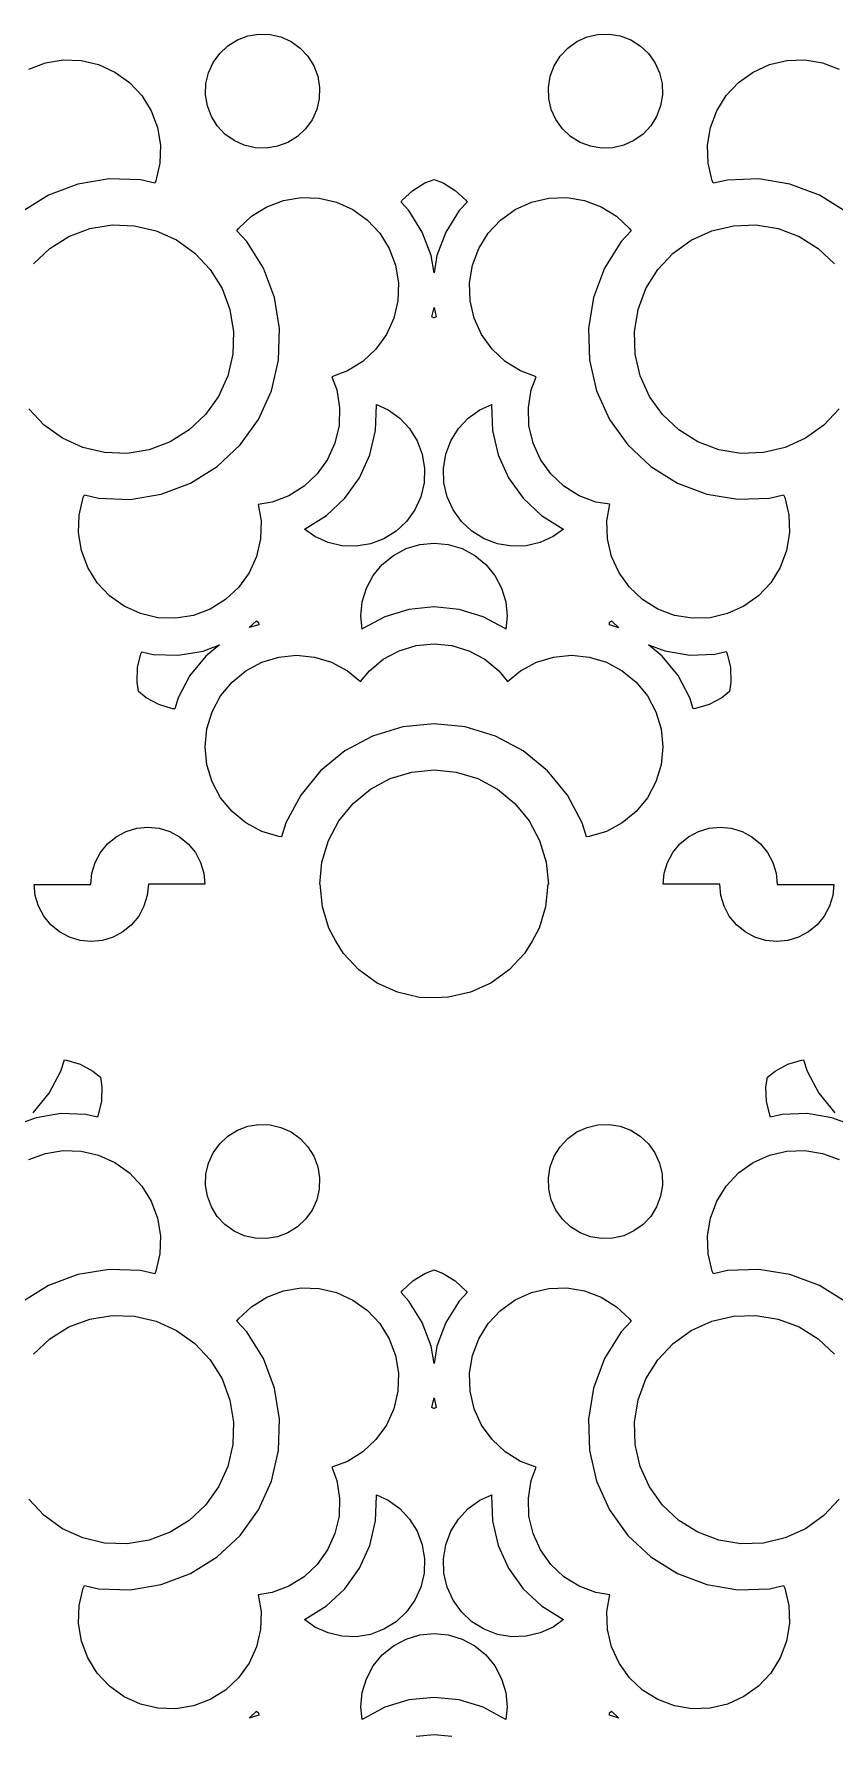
# Model space of a CAD drawing. Header units: metres. Extents: x 20 to 1108, y 20 to 485.
# Drawn here: x 73.4 to 97.6, y 367.4 to 418.8 of the extents above; entities that cross this region are included whole.
import ezdxf

# ---------------------------------------------------------------- set-up
doc = ezdxf.new("R2010")
doc.units = ezdxf.units.M

msp = doc.modelspace()

# ---------------------------------------------------------------- linework, layer by layer
for p, q in [((79.0254, 418.186), (79.2715, 418.416)), ((79.2715, 418.416), (79.5586, 418.595)), ((79.5586, 418.595), (79.875, 418.714)), ((79.875, 418.714), (80.208, 418.77)), ((80.208, 418.77), (80.5479, 418.759)), ((80.5479, 418.759), (80.876, 418.682)), ((80.876, 418.682), (81.1826, 418.542)), ((81.1826, 418.542), (81.46, 418.344)), ((89.541, 418.345), (89.8184, 418.543)), ((89.8184, 418.543), (90.124, 418.682)), ((90.124, 418.682), (90.4521, 418.758)), ((90.4521, 418.758), (90.792, 418.77)), ((90.792, 418.77), (91.125, 418.714)), ((91.125, 418.714), (91.4414, 418.595)), ((91.4414, 418.595), (91.7295, 418.415)), ((91.7295, 418.415), (91.9766, 418.185)), ((73.2588, 417.708), (73.7656, 417.899)), ((73.7656, 417.899), (74.2988, 417.986)), ((74.2988, 417.986), (74.8418, 417.969)), ((74.8418, 417.969), (75.3682, 417.846)), ((78.6885, 417.603), (78.8281, 417.911)), ((78.8281, 417.911), (79.0254, 418.186)), ((81.46, 418.344), (81.6914, 418.098)), ((81.6914, 418.098), (81.8701, 417.811)), ((89.1299, 417.811), (89.3096, 418.099)), ((89.3096, 418.099), (89.541, 418.345)), ((91.9766, 418.185), (92.1719, 417.91)), ((92.1719, 417.91), (92.3115, 417.602)), ((95.6318, 417.846), (96.1572, 417.968)), ((96.1572, 417.968), (96.7002, 417.986)), ((96.7002, 417.986), (97.2334, 417.898)), ((97.2334, 417.898), (97.7412, 417.707)), ((75.3682, 417.846), (75.8623, 417.622)), ((75.8623, 417.622), (76.3027, 417.307)), ((78.6113, 417.275), (78.6885, 417.603)), ((81.8701, 417.811), (81.9893, 417.493)), ((81.9893, 417.493), (82.0439, 417.16)), ((88.9561, 417.16), (89.0107, 417.494)), ((89.0107, 417.494), (89.1299, 417.811)), ((92.3115, 417.602), (92.3877, 417.274)), ((94.6982, 417.307), (95.1377, 417.622)), ((95.1377, 417.622), (95.6318, 417.846)), ((76.3027, 417.307), (76.6729, 416.912)), ((76.6729, 416.912), (76.959, 416.451)), ((78.6006, 416.936), (78.6113, 417.275)), ((78.6553, 416.602), (78.6006, 416.936)), ((82.0439, 417.16), (82.0332, 416.821)), ((88.9678, 416.822), (88.9561, 417.16)), ((92.4004, 416.935), (92.3447, 416.602)), ((92.3877, 417.274), (92.4004, 416.935)), ((94.042, 416.451), (94.3281, 416.912)), ((94.3281, 416.912), (94.6982, 417.307)), ((76.959, 416.451), (77.1484, 415.944)), ((78.7744, 416.285), (78.6553, 416.602)), ((81.957, 416.493), (81.8174, 416.185)), ((82.0332, 416.821), (81.957, 416.493)), ((89.0439, 416.493), (88.9678, 416.822)), ((89.1836, 416.186), (89.0439, 416.493)), ((92.3447, 416.602), (92.2256, 416.284)), ((93.8516, 415.944), (94.042, 416.451)), ((77.1484, 415.944), (77.2373, 415.411)), ((78.9531, 415.997), (78.7744, 416.285)), ((79.1846, 415.751), (78.9531, 415.997)), ((81.6201, 415.91), (81.373, 415.68)), ((81.8174, 416.185), (81.6201, 415.91)), ((89.3799, 415.91), (89.1836, 416.186)), ((89.627, 415.68), (89.3799, 415.91)), ((92.0469, 415.997), (91.8164, 415.751)), ((92.2256, 416.284), (92.0469, 415.997)), ((93.7627, 415.411), (93.8516, 415.944)), ((77.2373, 415.411), (77.2197, 414.868)), ((79.4629, 415.552), (79.1846, 415.751)), ((79.7686, 415.414), (79.4629, 415.552)), ((80.0967, 415.337), (79.7686, 415.414)), ((80.4355, 415.326), (80.0967, 415.337)), ((80.7695, 415.381), (80.4355, 415.326)), ((81.0859, 415.5), (80.7695, 415.381)), ((81.373, 415.68), (81.0859, 415.5)), ((89.9141, 415.501), (89.627, 415.68)), ((90.2305, 415.381), (89.9141, 415.501)), ((90.5645, 415.325), (90.2305, 415.381)), ((90.9033, 415.337), (90.5645, 415.325)), ((91.2314, 415.414), (90.9033, 415.337)), ((91.541, 415.554), (91.2314, 415.414)), ((91.8164, 415.751), (91.541, 415.554)), ((93.7812, 414.868), (93.7627, 415.411)), ((77.2197, 414.868), (77.0967, 414.343)), ((93.9033, 414.342), (93.7812, 414.868)), ((75.6826, 414.397), (74.7451, 414.241)), ((76.6318, 414.365), (75.6826, 414.397)), ((77.0615, 414.265), (76.6318, 414.365)), ((77.0967, 414.343), (77.0615, 414.265)), ((84.8584, 414.047), (85.2266, 414.277)), ((85.2266, 414.277), (85.501, 414.379)), ((85.501, 414.379), (85.7734, 414.277)), ((85.7734, 414.277), (86.1426, 414.047)), ((93.9385, 414.264), (93.9033, 414.342)), ((94.3682, 414.364), (93.9385, 414.264)), ((95.3174, 414.396), (94.3682, 414.364)), ((96.2539, 414.24), (95.3174, 414.396)), ((73.8564, 413.906), (73.0508, 413.405)), ((74.7451, 414.241), (73.8564, 413.906)), ((80.9541, 413.748), (81.4873, 413.836)), ((81.4873, 413.836), (82.0293, 413.819)), ((82.0293, 413.819), (82.5566, 413.695)), ((84.543, 413.751), (84.8584, 414.047)), ((86.1426, 414.047), (86.458, 413.751)), ((88.4443, 413.696), (88.9707, 413.819)), ((88.9707, 413.819), (89.5127, 413.837)), ((89.5127, 413.837), (90.0459, 413.748)), ((97.1436, 413.906), (96.2539, 414.24)), ((97.9492, 413.405), (97.1436, 413.906)), ((79.5918, 412.902), (79.9863, 413.271)), ((79.9863, 413.271), (80.4473, 413.557)), ((80.4473, 413.557), (80.9541, 413.748)), ((82.5566, 413.695), (83.0498, 413.472)), ((83.0498, 413.472), (83.4902, 413.156)), ((84.5029, 413.696), (84.543, 413.751)), ((84.7441, 413.439), (84.5029, 413.696)), ((85.1455, 412.794), (84.7441, 413.439)), ((86.2559, 413.44), (85.8545, 412.794)), ((86.4971, 413.697), (86.2559, 413.44)), ((86.458, 413.751), (86.4971, 413.697)), ((87.5107, 413.157), (87.9502, 413.473)), ((87.9502, 413.473), (88.4443, 413.696)), ((90.0459, 413.748), (90.5537, 413.558)), ((90.5537, 413.558), (91.0146, 413.271)), ((91.0146, 413.271), (91.4082, 412.902)), ((74.4717, 412.659), (75.1055, 412.899)), ((75.1055, 412.899), (75.7734, 413.008)), ((75.7734, 413.008), (76.4512, 412.986)), ((76.4512, 412.986), (77.1094, 412.832)), ((77.1094, 412.832), (77.7246, 412.554)), ((79.542, 412.832), (79.5918, 412.902)), ((79.8447, 412.51), (79.542, 412.832)), ((83.4902, 413.156), (83.8604, 412.762)), ((83.8604, 412.762), (84.1465, 412.301)), ((85.4131, 412.083), (85.1455, 412.794)), ((85.8545, 412.794), (85.5869, 412.084)), ((86.8535, 412.301), (87.1406, 412.763)), ((87.1406, 412.763), (87.5107, 413.157)), ((91.458, 412.833), (91.1562, 412.511)), ((91.4082, 412.902), (91.458, 412.833)), ((93.2725, 412.552), (93.8916, 412.832)), ((93.8916, 412.832), (94.5488, 412.986)), ((94.5488, 412.986), (95.2266, 413.008)), ((95.2266, 413.008), (95.8945, 412.898)), ((95.8945, 412.898), (96.5283, 412.658)), ((73.4033, 411.839), (73.8965, 412.301)), ((73.8965, 412.301), (74.4717, 412.659)), ((77.7246, 412.554), (78.2783, 412.157)), ((80.3457, 411.703), (79.8447, 412.51)), ((84.1465, 412.301), (84.3369, 411.794)), ((86.6631, 411.796), (86.8535, 412.301)), ((91.1562, 412.511), (90.6543, 411.704)), ((92.7227, 412.158), (93.2725, 412.552)), ((96.5283, 412.658), (97.1035, 412.301)), ((97.1035, 412.301), (97.5977, 411.838)), ((78.2783, 412.157), (78.7402, 411.663)), ((80.6797, 410.815), (80.3457, 411.703)), ((84.3369, 411.794), (84.4258, 411.261)), ((85.5, 411.561), (85.4131, 412.083)), ((85.5869, 412.084), (85.5, 411.561)), ((86.5742, 411.261), (86.6631, 411.796)), ((90.6543, 411.704), (90.3203, 410.816)), ((92.2607, 411.664), (92.7227, 412.158)), ((78.7402, 411.663), (79.0977, 411.089)), ((84.4258, 411.261), (84.4082, 410.718)), ((86.5928, 410.718), (86.5742, 411.261)), ((91.9023, 411.089), (92.2607, 411.664)), ((79.0977, 411.089), (79.3369, 410.454)), ((80.835, 409.878), (80.6797, 410.815)), ((84.4082, 410.718), (84.2852, 410.193)), ((86.7148, 410.193), (86.5928, 410.718)), ((90.3203, 410.816), (90.165, 409.878)), ((91.6631, 410.455), (91.9023, 411.089)), ((79.3369, 410.454), (79.4463, 409.786)), ((84.2852, 410.193), (84.0615, 409.698)), ((85.4326, 410.231), (85.5, 410.52)), ((85.499, 410.201), (85.4326, 410.231)), ((85.5068, 410.203), (85.499, 410.201)), ((85.5, 410.52), (85.5674, 410.232)), ((85.5674, 410.232), (85.5068, 410.203)), ((86.9395, 409.698), (86.7148, 410.193)), ((91.5527, 409.787), (91.6631, 410.455)), ((79.4463, 409.786), (79.4248, 409.11)), ((80.8047, 408.929), (80.835, 409.878)), ((84.0615, 409.698), (83.7461, 409.259)), ((87.2539, 409.26), (86.9395, 409.698)), ((90.165, 409.878), (90.1963, 408.93)), ((91.5762, 409.111), (91.5527, 409.787)), ((83.7461, 409.259), (83.3516, 408.889)), ((87.6494, 408.889), (87.2539, 409.26)), ((79.4248, 409.11), (79.2705, 408.451)), ((80.5879, 408.003), (80.8047, 408.929)), ((83.3516, 408.889), (82.8906, 408.603)), ((88.1094, 408.603), (87.6494, 408.889)), ((90.1963, 408.93), (90.4131, 408.004)), ((91.7295, 408.451), (91.5762, 409.111)), ((79.2705, 408.451), (78.9922, 407.834)), ((82.8906, 408.603), (82.4131, 408.423)), ((82.4131, 408.423), (82.5615, 408.028)), ((88.5869, 408.424), (88.1094, 408.603)), ((88.4385, 408.029), (88.5869, 408.424)), ((92.0088, 407.834), (91.7295, 408.451)), ((78.9922, 407.834), (78.5977, 407.285)), ((80.1973, 407.139), (80.5879, 408.003)), ((82.5615, 408.028), (82.6494, 407.494)), ((88.3506, 407.494), (88.4385, 408.029)), ((90.4131, 408.004), (90.8037, 407.139)), ((92.4023, 407.285), (92.0088, 407.834)), ((73.7217, 406.966), (73.2598, 407.46)), ((78.5977, 407.285), (78.1035, 406.821)), ((79.6436, 406.367), (80.1973, 407.139)), ((82.6494, 407.494), (82.6328, 406.952)), ((83.7373, 406.808), (83.7617, 407.567)), ((83.7617, 407.567), (83.7578, 407.589)), ((83.7578, 407.589), (84.1133, 407.428)), ((84.1133, 407.428), (84.4648, 407.176)), ((84.4648, 407.176), (84.7607, 406.861)), ((86.2402, 406.861), (86.5361, 407.177)), ((86.5361, 407.177), (86.8877, 407.429)), ((86.8877, 407.429), (87.2422, 407.589)), ((87.2422, 407.589), (87.2383, 407.568)), ((87.2383, 407.568), (87.2637, 406.808)), ((88.3682, 406.953), (88.3506, 407.494)), ((90.8037, 407.139), (91.3564, 406.368)), ((92.8965, 406.822), (92.4023, 407.285)), ((97.7402, 407.459), (97.2773, 406.965)), ((74.2754, 406.569), (73.7217, 406.966)), ((74.8906, 406.291), (74.2754, 406.569)), ((78.1035, 406.821), (77.5283, 406.464)), ((82.6328, 406.952), (82.5088, 406.426)), ((83.5635, 406.068), (83.7373, 406.808)), ((84.7607, 406.861), (84.9893, 406.492)), ((86.0107, 406.493), (86.2402, 406.861)), ((87.2637, 406.808), (87.4365, 406.069)), ((88.4912, 406.427), (88.3682, 406.953)), ((93.4717, 406.465), (92.8965, 406.822)), ((96.7275, 406.57), (96.1084, 406.291)), ((97.2773, 406.965), (96.7275, 406.57)), ((75.5488, 406.137), (74.8906, 406.291)), ((76.2266, 406.115), (75.5488, 406.137)), ((76.8945, 406.225), (76.2266, 406.115)), ((77.5283, 406.464), (76.8945, 406.225)), ((78.9492, 405.717), (79.6436, 406.367)), ((82.5088, 406.426), (82.2861, 405.933)), ((83.251, 405.376), (83.5635, 406.068)), ((84.9893, 406.492), (85.1426, 406.087)), ((85.1426, 406.087), (85.2119, 405.66)), ((85.7881, 405.661), (85.8574, 406.088)), ((85.8574, 406.088), (86.0107, 406.493)), ((87.4365, 406.069), (87.75, 405.376)), ((88.7148, 405.933), (88.4912, 406.427)), ((91.3564, 406.368), (92.0508, 405.718)), ((94.1055, 406.225), (93.4717, 406.465)), ((94.7734, 406.115), (94.1055, 406.225)), ((95.4512, 406.138), (94.7734, 406.115)), ((96.1084, 406.291), (95.4512, 406.138)), ((78.1436, 405.216), (78.9492, 405.717)), ((82.2861, 405.933), (81.9707, 405.493)), ((85.2119, 405.66), (85.1982, 405.227)), ((85.8018, 405.228), (85.7881, 405.661)), ((89.0293, 405.493), (88.7148, 405.933)), ((92.0508, 405.718), (92.8564, 405.217)), ((77.2549, 404.882), (78.1436, 405.216)), ((81.5762, 405.122), (81.1152, 404.836)), ((81.9707, 405.493), (81.5762, 405.122)), ((82.8086, 404.758), (83.251, 405.376)), ((85.1982, 405.227), (85.0996, 404.806)), ((85.9004, 404.806), (85.8018, 405.228)), ((87.75, 405.376), (88.1924, 404.759)), ((89.4248, 405.123), (89.0293, 405.493)), ((89.8848, 404.837), (89.4248, 405.123)), ((92.8564, 405.217), (93.7461, 404.882)), ((74.7803, 404.254), (74.9033, 404.78)), ((74.9033, 404.78), (74.9385, 404.859)), ((74.9385, 404.859), (75.3682, 404.758)), ((75.3682, 404.758), (76.3174, 404.727)), ((76.3174, 404.727), (77.2549, 404.882)), ((80.6074, 404.645), (80.1924, 404.576)), ((80.1924, 404.576), (80.2754, 404.074)), ((81.1152, 404.836), (80.6074, 404.645)), ((82.2539, 404.238), (82.8086, 404.758)), ((85.0996, 404.806), (84.9209, 404.411)), ((86.0791, 404.411), (85.9004, 404.806)), ((88.1924, 404.759), (88.7461, 404.239)), ((90.3926, 404.646), (89.8848, 404.837)), ((90.8076, 404.577), (90.3926, 404.646)), ((90.7236, 404.074), (90.8076, 404.577)), ((93.7461, 404.882), (94.6826, 404.728)), ((94.6826, 404.728), (95.6318, 404.758)), ((95.6318, 404.758), (96.0615, 404.86)), ((96.0615, 404.86), (96.0967, 404.78)), ((96.0967, 404.78), (96.2188, 404.255)), ((74.7627, 403.712), (74.7803, 404.254)), ((80.2754, 404.074), (80.2588, 403.532)), ((81.6084, 403.837), (82.2539, 404.238)), ((84.6699, 404.06), (84.3535, 403.763)), ((84.9209, 404.411), (84.6699, 404.06)), ((86.3311, 404.06), (86.0791, 404.411)), ((86.6465, 403.764), (86.3311, 404.06)), ((88.7461, 404.239), (89.3916, 403.837)), ((90.7422, 403.533), (90.7236, 404.074)), ((96.2188, 404.255), (96.2373, 403.712)), ((74.8516, 403.178), (74.7627, 403.712)), ((80.2588, 403.532), (80.1357, 403.005)), ((81.5869, 403.828), (81.6084, 403.837)), ((81.9033, 403.603), (81.5869, 403.828)), ((82.2988, 403.424), (81.9033, 403.603)), ((83.9854, 403.534), (83.5801, 403.381)), ((84.3535, 403.763), (83.9854, 403.534)), ((87.0146, 403.534), (86.6465, 403.764)), ((87.4199, 403.382), (87.0146, 403.534)), ((89.0967, 403.604), (88.7021, 403.425)), ((89.4131, 403.829), (89.0967, 403.604)), ((89.3916, 403.837), (89.4131, 403.829)), ((90.8652, 403.006), (90.7422, 403.533)), ((96.2373, 403.712), (96.1484, 403.179)), ((75.041, 402.672), (74.8516, 403.178)), ((80.1357, 403.005), (79.9111, 402.512)), ((82.7188, 403.325), (82.2988, 403.424)), ((83.1523, 403.312), (82.7188, 403.325)), ((83.5801, 403.381), (83.1523, 403.312)), ((83.9385, 402.762), (84.2725, 403.035)), ((84.2725, 403.035), (84.6553, 403.24)), ((84.6553, 403.24), (85.0693, 403.365)), ((85.0693, 403.365), (85.5, 403.407)), ((85.5, 403.407), (85.9316, 403.366)), ((85.9316, 403.366), (86.3457, 403.24)), ((86.3457, 403.24), (86.7285, 403.035)), ((86.7285, 403.035), (87.0625, 402.761)), ((87.8477, 403.311), (87.4199, 403.382)), ((88.2812, 403.326), (87.8477, 403.311)), ((88.7021, 403.425), (88.2812, 403.326)), ((91.0889, 402.512), (90.8652, 403.006)), ((96.1484, 403.179), (95.958, 402.672)), ((75.3271, 402.211), (75.041, 402.672)), ((79.9111, 402.512), (79.5967, 402.071)), ((83.6641, 402.427), (83.9385, 402.762)), ((87.0625, 402.761), (87.3379, 402.426)), ((91.4043, 402.072), (91.0889, 402.512)), ((95.958, 402.672), (95.6729, 402.212)), ((75.6973, 401.817), (75.3271, 402.211)), ((79.5967, 402.071), (79.2021, 401.702)), ((83.334, 401.63), (83.459, 402.044)), ((83.459, 402.044), (83.6641, 402.427)), ((87.3379, 402.426), (87.542, 402.044)), ((87.542, 402.044), (87.666, 401.63)), ((91.7979, 401.702), (91.4043, 402.072)), ((95.6729, 402.212), (95.3018, 401.817)), ((76.1377, 401.501), (75.6973, 401.817)), ((76.6318, 401.277), (76.1377, 401.501)), ((79.2021, 401.702), (78.7412, 401.415)), ((83.291, 401.199), (83.334, 401.63)), ((85.5, 401.48), (84.7441, 401.404)), ((86.2559, 401.404), (85.5, 401.48)), ((87.666, 401.63), (87.709, 401.198)), ((92.2588, 401.415), (91.7979, 401.702)), ((94.8623, 401.501), (94.3682, 401.277)), ((95.3018, 401.817), (94.8623, 401.501)), ((77.1582, 401.154), (76.6318, 401.277)), ((77.7012, 401.137), (77.1582, 401.154)), ((78.2344, 401.225), (77.7012, 401.137)), ((78.7412, 401.415), (78.2344, 401.225)), ((79.9189, 400.855), (80.1367, 401.059)), ((80.2041, 400.941), (79.9189, 400.855)), ((80.1367, 401.059), (80.1953, 401.014)), ((80.1953, 401.014), (80.1973, 401.008)), ((80.1973, 401.008), (80.2041, 400.941)), ((83.3301, 400.812), (83.291, 401.199)), ((84.0166, 401.184), (83.3467, 400.825)), ((84.7441, 401.404), (84.0166, 401.184)), ((86.9834, 401.184), (86.2559, 401.404)), ((87.6543, 400.825), (86.9834, 401.184)), ((87.709, 401.198), (87.6709, 400.812)), ((90.7969, 400.941), (90.8027, 401.008)), ((91.083, 400.854), (90.7969, 400.941)), ((90.8027, 401.008), (90.8057, 401.016)), ((90.8057, 401.016), (90.8633, 401.059)), ((90.8633, 401.059), (91.083, 400.854)), ((92.7666, 401.226), (92.2588, 401.415)), ((93.2998, 401.137), (92.7666, 401.226)), ((93.8428, 401.155), (93.2998, 401.137)), ((94.3682, 401.277), (93.8428, 401.155)), ((83.3467, 400.825), (83.3301, 400.812)), ((87.6709, 400.812), (87.6543, 400.825)), ((76.5439, 399.648), (76.6426, 400.068)), ((76.6426, 400.068), (76.6699, 400.129)), ((76.6699, 400.129), (77.0137, 400.049)), ((77.0137, 400.049), (77.7734, 400.025)), ((77.7734, 400.025), (78.5225, 400.149)), ((78.6094, 399.998), (78.1279, 399.411)), ((78.5225, 400.149), (79.0205, 400.336)), ((79.0205, 400.336), (78.6094, 399.998)), ((80.2939, 399.81), (80.8115, 399.966)), ((80.8115, 399.966), (81.3506, 400.02)), ((81.3506, 400.02), (81.8896, 399.967)), ((81.8896, 399.967), (82.4082, 399.81)), ((83.5469, 399.556), (83.9658, 399.9)), ((83.9658, 399.9), (84.4434, 400.154)), ((84.4434, 400.154), (84.9609, 400.312)), ((84.9609, 400.312), (85.5, 400.364)), ((85.5, 400.364), (86.0391, 400.312)), ((86.0391, 400.312), (86.5566, 400.154)), ((86.5566, 400.154), (87.0352, 399.9)), ((87.0352, 399.9), (87.4541, 399.556)), ((88.5918, 399.81), (89.1104, 399.966)), ((89.1104, 399.966), (89.6494, 400.02)), ((89.6494, 400.02), (90.1895, 399.967)), ((90.1895, 399.967), (90.7061, 399.81)), ((92.3916, 399.998), (91.9785, 400.336)), ((91.9785, 400.336), (92.4775, 400.15)), ((92.873, 399.411), (92.3916, 399.998)), ((92.4775, 400.15), (93.2275, 400.025)), ((93.2275, 400.025), (93.9873, 400.05)), ((93.9873, 400.05), (94.3301, 400.13)), ((94.3301, 400.13), (94.3584, 400.068)), ((94.3584, 400.068), (94.4551, 399.648)), ((76.5303, 399.213), (76.5439, 399.648)), ((78.1279, 399.411), (77.7695, 398.74)), ((79.3975, 399.21), (79.8154, 399.554)), ((79.8154, 399.554), (80.2939, 399.81)), ((82.4082, 399.81), (82.8857, 399.554)), ((82.8857, 399.554), (83.2803, 399.23)), ((83.2803, 399.23), (83.5469, 399.556)), ((87.4541, 399.556), (87.7207, 399.23)), ((87.7207, 399.23), (88.1143, 399.554)), ((88.1143, 399.554), (88.5918, 399.81)), ((90.7061, 399.81), (91.1855, 399.554)), ((91.1855, 399.554), (91.6035, 399.21)), ((93.2305, 398.74), (92.873, 399.411)), ((94.4551, 399.648), (94.4707, 399.214)), ((76.5771, 398.925), (76.5303, 399.213)), ((76.8027, 398.74), (76.5771, 398.925)), ((79.0547, 398.792), (79.3975, 399.21)), ((91.6035, 399.21), (91.9463, 398.792)), ((94.4229, 398.926), (94.1973, 398.74)), ((94.4707, 399.214), (94.4229, 398.926)), ((77.1865, 398.535), (76.8027, 398.74)), ((77.5996, 398.409), (77.1865, 398.535)), ((77.667, 398.403), (77.5996, 398.409)), ((77.7695, 398.74), (77.667, 398.403)), ((78.7979, 398.314), (79.0547, 398.792)), ((91.9463, 398.792), (92.2021, 398.314)), ((93.334, 398.403), (93.2305, 398.74)), ((93.4004, 398.41), (93.334, 398.403)), ((93.8145, 398.535), (93.4004, 398.41)), ((94.1973, 398.74), (93.8145, 398.535)), ((78.6406, 397.796), (78.7979, 398.314)), ((84.5557, 397.859), (83.6455, 397.583)), ((85.5, 397.952), (84.5557, 397.859)), ((86.4443, 397.859), (85.5, 397.952)), ((87.3545, 397.583), (86.4443, 397.859)), ((92.2021, 398.314), (92.3584, 397.796)), ((78.5889, 397.258), (78.6406, 397.796)), ((83.6455, 397.583), (82.8086, 397.135)), ((88.1924, 397.135), (87.3545, 397.583)), ((92.3584, 397.796), (92.4121, 397.256)), ((78.6416, 396.718), (78.5889, 397.258)), ((82.8086, 397.135), (82.0742, 396.533)), ((88.9258, 396.533), (88.1924, 397.135)), ((92.4121, 397.256), (92.3594, 396.718)), ((78.7979, 396.2), (78.6416, 396.718)), ((82.0742, 396.533), (81.4727, 395.799)), ((84.1787, 396.298), (84.8271, 396.494)), ((84.8271, 396.494), (85.5, 396.561)), ((85.5, 396.561), (86.1738, 396.495)), ((86.1738, 396.495), (86.8213, 396.298)), ((89.5283, 395.799), (88.9258, 396.533)), ((92.3594, 396.718), (92.2021, 396.2)), ((79.0537, 395.722), (78.7979, 396.2)), ((81.4727, 395.799), (81.0244, 394.962)), ((83.0586, 395.55), (83.5811, 395.979)), ((83.5811, 395.979), (84.1787, 396.298)), ((86.8213, 396.298), (87.4189, 395.979)), ((87.4189, 395.979), (87.9424, 395.55)), ((89.9766, 394.962), (89.5283, 395.799)), ((92.2021, 396.2), (91.9463, 395.722)), ((79.3975, 395.304), (79.0537, 395.722)), ((79.8154, 394.96), (79.3975, 395.304)), ((82.6289, 395.027), (83.0586, 395.55)), ((87.9424, 395.55), (88.3721, 395.026)), ((91.6035, 395.304), (91.1855, 394.96)), ((91.9463, 395.722), (91.6035, 395.304)), ((76.1963, 394.701), (76.5186, 394.799)), ((76.5186, 394.799), (76.8555, 394.832)), ((76.8555, 394.832), (77.1924, 394.8)), ((77.1924, 394.8), (77.5146, 394.701)), ((80.2939, 394.704), (79.8154, 394.96)), ((81.0244, 394.962), (80.8965, 394.54)), ((82.3096, 394.429), (82.6289, 395.027)), ((88.3721, 395.026), (88.6914, 394.429)), ((90.1035, 394.54), (89.9766, 394.962)), ((91.1855, 394.96), (90.7061, 394.704)), ((93.4854, 394.701), (93.8086, 394.799)), ((93.8086, 394.799), (94.1455, 394.832)), ((94.1455, 394.832), (94.4814, 394.8)), ((94.4814, 394.8), (94.8047, 394.701)), ((75.4209, 394.067), (75.6357, 394.327)), ((75.6357, 394.327), (75.8965, 394.541)), ((75.8965, 394.541), (76.1963, 394.701)), ((77.5146, 394.701), (77.8145, 394.541)), ((77.8145, 394.541), (78.0762, 394.327)), ((78.0762, 394.327), (78.29, 394.066)), ((80.8115, 394.547), (80.2939, 394.704)), ((80.8965, 394.54), (80.8115, 394.547)), ((82.1123, 393.781), (82.3096, 394.429)), ((88.6914, 394.429), (88.8877, 393.781)), ((90.1895, 394.548), (90.1035, 394.54)), ((90.7061, 394.704), (90.1895, 394.548)), ((92.7109, 394.067), (92.9258, 394.327)), ((92.9258, 394.327), (93.1865, 394.541)), ((93.1865, 394.541), (93.4854, 394.701)), ((94.8047, 394.701), (95.1035, 394.541)), ((95.1035, 394.541), (95.3643, 394.327)), ((95.3643, 394.327), (95.5791, 394.066)), ((75.1631, 393.444), (75.2617, 393.767)), ((75.2617, 393.767), (75.4209, 394.067)), ((78.29, 394.066), (78.4502, 393.767)), ((78.4502, 393.767), (78.5469, 393.444)), ((82.0469, 393.111), (82.1123, 393.781)), ((88.8877, 393.781), (88.9541, 393.111)), ((92.4531, 393.444), (92.5508, 393.767)), ((92.5508, 393.767), (92.7109, 394.067)), ((95.5791, 394.066), (95.7383, 393.767)), ((95.7383, 393.767), (95.8359, 393.444)), ((75.1299, 393.104), (75.1631, 393.444)), ((78.5469, 393.444), (78.5801, 393.111)), ((92.4199, 393.111), (92.4531, 393.444)), ((95.8359, 393.444), (95.8701, 393.104)), ((73.4531, 392.77), (73.4199, 393.104)), ((73.4199, 393.104), (75.1299, 393.104)), ((73.5498, 392.447), (73.4531, 392.77)), ((76.8369, 392.77), (76.7383, 392.447)), ((76.8701, 393.111), (76.8369, 392.77)), ((78.5801, 393.111), (76.8701, 393.111)), ((82.0635, 393.111), (82.0469, 393.111)), ((82.1309, 392.433), (82.0635, 393.111)), ((88.9365, 393.111), (88.8691, 392.433)), ((88.9541, 393.111), (88.9365, 393.111)), ((94.1299, 393.111), (92.4199, 393.111)), ((94.1641, 392.77), (94.1299, 393.111)), ((94.2617, 392.447), (94.1641, 392.77)), ((95.8701, 393.104), (97.5801, 393.104)), ((97.5469, 392.77), (97.4492, 392.447)), ((97.5801, 393.104), (97.5469, 392.77)), ((73.71, 392.149), (73.5498, 392.447)), ((76.7383, 392.447), (76.5791, 392.149)), ((82.3271, 391.785), (82.1309, 392.433)), ((88.8691, 392.433), (88.6729, 391.785)), ((94.4209, 392.149), (94.2617, 392.447)), ((97.4492, 392.447), (97.29, 392.149)), ((73.9238, 391.887), (73.71, 392.149)), ((74.1855, 391.672), (73.9238, 391.887)), ((76.3643, 391.887), (76.1035, 391.672)), ((76.5791, 392.149), (76.3643, 391.887)), ((82.5381, 391.392), (82.3271, 391.785)), ((88.6729, 391.785), (88.4629, 391.392)), ((94.6357, 391.887), (94.4209, 392.149)), ((94.8965, 391.672), (94.6357, 391.887)), ((97.0752, 391.887), (96.8135, 391.672)), ((97.29, 392.149), (97.0752, 391.887)), ((74.4854, 391.513), (74.1855, 391.672)), ((74.8076, 391.414), (74.4854, 391.513)), ((75.1445, 391.382), (74.8076, 391.414)), ((75.4814, 391.415), (75.1445, 391.382)), ((75.8037, 391.513), (75.4814, 391.415)), ((76.1035, 391.672), (75.8037, 391.513)), ((82.7686, 391.021), (82.5381, 391.392)), ((88.4629, 391.392), (88.2314, 391.021)), ((95.1953, 391.513), (94.8965, 391.672)), ((95.5186, 391.414), (95.1953, 391.513)), ((95.8545, 391.382), (95.5186, 391.414)), ((96.1914, 391.415), (95.8545, 391.382)), ((96.5146, 391.513), (96.1914, 391.415)), ((96.8135, 391.672), (96.5146, 391.513)), ((83.2314, 390.527), (82.7686, 391.021)), ((88.2314, 391.021), (87.7686, 390.527)), ((83.7852, 390.13), (83.2314, 390.527)), ((87.7686, 390.527), (87.2148, 390.129)), ((84.4004, 389.852), (83.7852, 390.13)), ((85.0586, 389.697), (84.4004, 389.852)), ((85.5, 389.683), (85.0586, 389.697)), ((85.9424, 389.698), (85.5, 389.683)), ((86.6006, 389.852), (85.9424, 389.698)), ((87.2148, 390.129), (86.6006, 389.852)), ((74.2305, 387.474), (74.333, 387.81)), ((74.333, 387.81), (74.4004, 387.805)), ((74.4004, 387.805), (74.8135, 387.679)), ((74.8135, 387.679), (75.1973, 387.474)), ((95.8027, 387.474), (96.1855, 387.679)), ((96.1855, 387.679), (96.5996, 387.804)), ((96.5996, 387.804), (96.666, 387.81)), ((96.666, 387.81), (96.7695, 387.474)), ((73.8721, 386.803), (74.2305, 387.474)), ((75.1973, 387.474), (75.4229, 387.289)), ((75.4229, 387.289), (75.4697, 387.001)), ((95.5293, 387), (95.5771, 387.288)), ((95.5771, 387.288), (95.8027, 387.474)), ((96.7695, 387.474), (97.127, 386.803)), ((73.3906, 386.216), (73.8721, 386.803)), ((75.4561, 386.567), (75.3574, 386.147)), ((75.4697, 387.001), (75.4561, 386.567)), ((95.5449, 386.566), (95.5293, 387)), ((95.6416, 386.146), (95.5449, 386.566)), ((97.127, 386.803), (97.6084, 386.216)), ((73.4775, 386.066), (72.9795, 385.878)), ((74.2266, 386.19), (73.4775, 386.066)), ((74.9863, 386.164), (74.2266, 386.19)), ((75.3301, 386.085), (74.9863, 386.164)), ((75.3574, 386.147), (75.3301, 386.085)), ((95.6699, 386.084), (95.6416, 386.146)), ((96.0127, 386.164), (95.6699, 386.084)), ((96.7725, 386.189), (96.0127, 386.164)), ((97.5225, 386.065), (96.7725, 386.189)), ((98.0215, 385.878), (97.5225, 386.065)), ((79.2715, 385.507), (79.5586, 385.686)), ((79.5586, 385.686), (79.875, 385.805)), ((79.875, 385.805), (80.208, 385.861)), ((80.208, 385.861), (80.5479, 385.85)), ((80.5479, 385.85), (80.876, 385.773)), ((80.876, 385.773), (81.1826, 385.634)), ((81.1826, 385.634), (81.46, 385.435)), ((89.541, 385.436), (89.8184, 385.634)), ((89.8184, 385.634), (90.124, 385.773)), ((90.124, 385.773), (90.4521, 385.849)), ((90.4521, 385.849), (90.792, 385.861)), ((90.792, 385.861), (91.125, 385.805)), ((91.125, 385.805), (91.4414, 385.686)), ((91.4414, 385.686), (91.7295, 385.507)), ((73.7656, 384.989), (74.2988, 385.077)), ((74.2988, 385.077), (74.8418, 385.06)), ((74.8418, 385.06), (75.3682, 384.938)), ((78.8281, 385.002), (79.0254, 385.277)), ((79.0254, 385.277), (79.2715, 385.507)), ((81.46, 385.435), (81.6914, 385.189)), ((81.6914, 385.189), (81.8701, 384.902)), ((89.1299, 384.902), (89.3096, 385.19)), ((89.3096, 385.19), (89.541, 385.436)), ((91.7295, 385.507), (91.9766, 385.276)), ((91.9766, 385.276), (92.1719, 385.001)), ((95.6318, 384.937), (96.1572, 385.059)), ((96.1572, 385.059), (96.7002, 385.077)), ((96.7002, 385.077), (97.2334, 384.988)), ((73.2588, 384.799), (73.7656, 384.989)), ((75.3682, 384.938), (75.8623, 384.713)), ((75.8623, 384.713), (76.3027, 384.398)), ((78.6113, 384.365), (78.6885, 384.694)), ((78.6885, 384.694), (78.8281, 385.002)), ((81.8701, 384.902), (81.9893, 384.584)), ((81.9893, 384.584), (82.0439, 384.251)), ((88.9561, 384.251), (89.0107, 384.585)), ((89.0107, 384.585), (89.1299, 384.902)), ((92.1719, 385.001), (92.3115, 384.694)), ((92.3115, 384.694), (92.3877, 384.364)), ((94.6982, 384.398), (95.1377, 384.713)), ((95.1377, 384.713), (95.6318, 384.937)), ((97.2334, 384.988), (97.7412, 384.799)), ((76.3027, 384.398), (76.6729, 384.003)), ((76.6729, 384.003), (76.959, 383.542)), ((78.6006, 384.027), (78.6113, 384.365)), ((78.6553, 383.693), (78.6006, 384.027)), ((82.0439, 384.251), (82.0332, 383.912)), ((88.9678, 383.913), (88.9561, 384.251)), ((92.4004, 384.026), (92.3447, 383.693)), ((92.3877, 384.364), (92.4004, 384.026)), ((94.042, 383.542), (94.3281, 384.003)), ((94.3281, 384.003), (94.6982, 384.398)), ((76.959, 383.542), (77.1484, 383.035)), ((78.7744, 383.376), (78.6553, 383.693)), ((81.957, 383.584), (81.8174, 383.276)), ((82.0332, 383.912), (81.957, 383.584)), ((89.0439, 383.584), (88.9678, 383.913)), ((89.1836, 383.277), (89.0439, 383.584)), ((92.3447, 383.693), (92.2256, 383.375)), ((93.8516, 383.035), (94.042, 383.542)), ((77.1484, 383.035), (77.2373, 382.502)), ((78.9531, 383.088), (78.7744, 383.376)), ((79.1846, 382.843), (78.9531, 383.088)), ((81.6201, 383.001), (81.373, 382.771)), ((81.8174, 383.276), (81.6201, 383.001)), ((89.3799, 383.001), (89.1836, 383.277)), ((89.627, 382.771), (89.3799, 383.001)), ((92.0469, 383.088), (91.8164, 382.842)), ((92.2256, 383.375), (92.0469, 383.088)), ((93.7627, 382.501), (93.8516, 383.035)), ((77.2373, 382.502), (77.2197, 381.959)), ((79.4629, 382.644), (79.1846, 382.843)), ((79.7686, 382.504), (79.4629, 382.644)), ((80.0967, 382.428), (79.7686, 382.504)), ((80.7695, 382.472), (80.4355, 382.417)), ((81.0859, 382.592), (80.7695, 382.472)), ((81.373, 382.771), (81.0859, 382.592)), ((89.9141, 382.592), (89.627, 382.771)), ((90.2305, 382.473), (89.9141, 382.592)), ((90.5645, 382.416), (90.2305, 382.473)), ((91.2314, 382.505), (90.9033, 382.429)), ((91.541, 382.646), (91.2314, 382.505)), ((91.8164, 382.842), (91.541, 382.646)), ((93.7812, 381.959), (93.7627, 382.501)), ((77.2197, 381.959), (77.0967, 381.434)), ((80.4355, 382.417), (80.0967, 382.428)), ((90.9033, 382.429), (90.5645, 382.416)), ((93.9033, 381.434), (93.7812, 381.959)), ((75.6826, 381.487), (74.7451, 381.332)), ((76.6318, 381.456), (75.6826, 381.487)), ((77.0615, 381.356), (76.6318, 381.456)), ((77.0967, 381.434), (77.0615, 381.356)), ((85.2266, 381.367), (85.501, 381.47)), ((85.501, 381.47), (85.7734, 381.367)), ((93.9385, 381.355), (93.9033, 381.434)), ((94.3682, 381.455), (93.9385, 381.355)), ((95.3174, 381.486), (94.3682, 381.455)), ((96.2539, 381.331), (95.3174, 381.486)), ((73.8564, 380.997), (73.0508, 380.496)), ((74.7451, 381.332), (73.8564, 380.997)), ((80.9541, 380.838), (81.4873, 380.928)), ((81.4873, 380.928), (82.0293, 380.91)), ((82.0293, 380.91), (82.5566, 380.786)), ((84.543, 380.843), (84.8584, 381.138)), ((84.8584, 381.138), (85.2266, 381.367)), ((85.7734, 381.367), (86.1426, 381.139)), ((86.1426, 381.139), (86.458, 380.843)), ((88.4443, 380.787), (88.9707, 380.909)), ((88.9707, 380.909), (89.5127, 380.928)), ((89.5127, 380.928), (90.0459, 380.839)), ((97.1436, 380.997), (96.2539, 381.331)), ((97.9492, 380.496), (97.1436, 380.997)), ((79.9863, 380.361), (80.4473, 380.649)), ((80.4473, 380.649), (80.9541, 380.838)), ((82.5566, 380.786), (83.0498, 380.563)), ((83.0498, 380.563), (83.4902, 380.247)), ((84.5029, 380.787), (84.543, 380.843)), ((84.7441, 380.529), (84.5029, 380.787)), ((85.1455, 379.886), (84.7441, 380.529)), ((86.2559, 380.53), (85.8545, 379.886)), ((86.4971, 380.788), (86.2559, 380.53)), ((86.458, 380.843), (86.4971, 380.788)), ((87.5107, 380.248), (87.9502, 380.564)), ((87.9502, 380.564), (88.4443, 380.787)), ((90.0459, 380.839), (90.5537, 380.649)), ((90.5537, 380.649), (91.0146, 380.361)), ((74.4717, 379.749), (75.1055, 379.989)), ((75.1055, 379.989), (75.7734, 380.1)), ((75.7734, 380.1), (76.4512, 380.076)), ((76.4512, 380.076), (77.1094, 379.924)), ((77.1094, 379.924), (77.7246, 379.646)), ((79.542, 379.924), (79.5918, 379.992)), ((79.8447, 379.601), (79.542, 379.924)), ((79.5918, 379.992), (79.9863, 380.361)), ((83.4902, 380.247), (83.8604, 379.853)), ((85.4131, 379.175), (85.1455, 379.886)), ((85.8545, 379.886), (85.5869, 379.175)), ((87.1406, 379.854), (87.5107, 380.248)), ((91.0146, 380.361), (91.4082, 379.992)), ((91.458, 379.924), (91.1562, 379.602)), ((91.4082, 379.992), (91.458, 379.924)), ((93.2725, 379.644), (93.8916, 379.922)), ((93.8916, 379.922), (94.5488, 380.076)), ((94.5488, 380.076), (95.2266, 380.1)), ((95.2266, 380.1), (95.8945, 379.988)), ((95.8945, 379.988), (96.5283, 379.749)), ((73.4033, 378.93), (73.8965, 379.393)), ((73.8965, 379.393), (74.4717, 379.749)), ((77.7246, 379.646), (78.2783, 379.248)), ((80.3457, 378.794), (79.8447, 379.601)), ((83.8604, 379.853), (84.1465, 379.392)), ((84.1465, 379.392), (84.3369, 378.886)), ((86.6631, 378.887), (86.8535, 379.393)), ((86.8535, 379.393), (87.1406, 379.854)), ((91.1562, 379.602), (90.6543, 378.794)), ((92.7227, 379.249), (93.2725, 379.644)), ((96.5283, 379.749), (97.1035, 379.392)), ((97.1035, 379.392), (97.5977, 378.929)), ((78.2783, 379.248), (78.7402, 378.754)), ((84.3369, 378.886), (84.4258, 378.352)), ((85.5, 378.652), (85.4131, 379.175)), ((85.5869, 379.175), (85.5, 378.652)), ((86.5742, 378.352), (86.6631, 378.887)), ((92.2607, 378.755), (92.7227, 379.249)), ((78.7402, 378.754), (79.0977, 378.18)), ((80.6797, 377.905), (80.3457, 378.794)), ((84.4258, 378.352), (84.4082, 377.81)), ((86.5928, 377.81), (86.5742, 378.352)), ((90.6543, 378.794), (90.3203, 377.906)), ((91.9023, 378.18), (92.2607, 378.755)), ((79.0977, 378.18), (79.3369, 377.544)), ((80.835, 376.969), (80.6797, 377.905)), ((90.3203, 377.906), (90.165, 376.97)), ((91.6631, 377.546), (91.9023, 378.18)), ((79.3369, 377.544), (79.4463, 376.877)), ((84.4082, 377.81), (84.2852, 377.283)), ((85.4326, 377.321), (85.5, 377.611)), ((85.499, 377.292), (85.4326, 377.321)), ((85.5, 377.611), (85.5674, 377.322)), ((85.5674, 377.322), (85.5068, 377.293)), ((86.7148, 377.283), (86.5928, 377.81)), ((91.5527, 376.878), (91.6631, 377.546)), ((79.4463, 376.877), (79.4248, 376.2)), ((80.8047, 376.02), (80.835, 376.969)), ((84.2852, 377.283), (84.0615, 376.789)), ((85.5068, 377.293), (85.499, 377.292)), ((86.9395, 376.789), (86.7148, 377.283)), ((90.165, 376.97), (90.1963, 376.021)), ((91.5762, 376.201), (91.5527, 376.878)), ((83.7461, 376.35), (83.3516, 375.98)), ((84.0615, 376.789), (83.7461, 376.35)), ((87.2539, 376.351), (86.9395, 376.789)), ((87.6494, 375.98), (87.2539, 376.351)), ((79.4248, 376.2), (79.2705, 375.542)), ((80.5879, 375.095), (80.8047, 376.02)), ((83.3516, 375.98), (82.8906, 375.694)), ((88.1094, 375.694), (87.6494, 375.98)), ((90.1963, 376.021), (90.4131, 375.096)), ((91.7295, 375.542), (91.5762, 376.201)), ((79.2705, 375.542), (78.9922, 374.926)), ((82.8906, 375.694), (82.4131, 375.515)), ((82.4131, 375.515), (82.5615, 375.119)), ((88.5869, 375.515), (88.1094, 375.694)), ((88.4385, 375.12), (88.5869, 375.515)), ((92.0088, 374.926), (91.7295, 375.542)), ((78.9922, 374.926), (78.5977, 374.376)), ((80.1973, 374.23), (80.5879, 375.095)), ((82.5615, 375.119), (82.6494, 374.584)), ((88.3506, 374.585), (88.4385, 375.12)), ((90.4131, 375.096), (90.8037, 374.23)), ((92.4023, 374.376), (92.0088, 374.926)), ((73.7217, 374.057), (73.2598, 374.551)), ((78.5977, 374.376), (78.1035, 373.912)), ((79.6436, 373.458), (80.1973, 374.23)), ((82.6494, 374.584), (82.6328, 374.043)), ((83.7373, 373.899), (83.7617, 374.657)), ((83.7617, 374.657), (83.7578, 374.681)), ((83.7578, 374.681), (84.1133, 374.52)), ((84.1133, 374.52), (84.4648, 374.268)), ((84.4648, 374.268), (84.7607, 373.951)), ((86.2402, 373.952), (86.5361, 374.269)), ((86.5361, 374.269), (86.8877, 374.52)), ((86.8877, 374.52), (87.2422, 374.681)), ((87.2422, 374.681), (87.2383, 374.658)), ((87.2383, 374.658), (87.2637, 373.899)), ((88.3682, 374.043), (88.3506, 374.585)), ((90.8037, 374.23), (91.3564, 373.459)), ((92.8965, 373.913), (92.4023, 374.376)), ((97.7402, 374.551), (97.2773, 374.057)), ((74.2754, 373.659), (73.7217, 374.057)), ((78.1035, 373.912), (77.5283, 373.556)), ((82.6328, 374.043), (82.5088, 373.518)), ((83.5635, 373.158), (83.7373, 373.899)), ((84.7607, 373.951), (84.9893, 373.583)), ((86.0107, 373.584), (86.2402, 373.952)), ((87.2637, 373.899), (87.4365, 373.159)), ((88.4912, 373.518), (88.3682, 374.043)), ((93.4717, 373.556), (92.8965, 373.913)), ((97.2773, 374.057), (96.7275, 373.661)), ((74.8906, 373.381), (74.2754, 373.659)), ((75.5488, 373.229), (74.8906, 373.381)), ((76.2266, 373.205), (75.5488, 373.229)), ((76.8945, 373.316), (76.2266, 373.205)), ((77.5283, 373.556), (76.8945, 373.316)), ((78.9492, 372.809), (79.6436, 373.458)), ((82.5088, 373.518), (82.2861, 373.024)), ((84.9893, 373.583), (85.1426, 373.178)), ((85.8574, 373.179), (86.0107, 373.584)), ((88.7148, 373.024), (88.4912, 373.518)), ((91.3564, 373.459), (92.0508, 372.809)), ((94.1055, 373.317), (93.4717, 373.556)), ((94.7734, 373.205), (94.1055, 373.317)), ((95.4512, 373.229), (94.7734, 373.205)), ((96.1084, 373.383), (95.4512, 373.229)), ((96.7275, 373.661), (96.1084, 373.383)), ((78.1436, 372.308), (78.9492, 372.809)), ((82.2861, 373.024), (81.9707, 372.583)), ((83.251, 372.467), (83.5635, 373.158)), ((85.1426, 373.178), (85.2119, 372.751)), ((85.2119, 372.751), (85.1982, 372.318)), ((85.7881, 372.751), (85.8574, 373.179)), ((85.8018, 372.319), (85.7881, 372.751)), ((87.4365, 373.159), (87.75, 372.467)), ((89.0293, 372.584), (88.7148, 373.024)), ((92.0508, 372.809), (92.8564, 372.308)), ((77.2549, 371.973), (78.1436, 372.308)), ((81.5762, 372.213), (81.1152, 371.928)), ((81.9707, 372.583), (81.5762, 372.213)), ((82.8086, 371.85), (83.251, 372.467)), ((85.1982, 372.318), (85.0996, 371.897)), ((85.9004, 371.898), (85.8018, 372.319)), ((87.75, 372.467), (88.1924, 371.85)), ((89.4248, 372.213), (89.0293, 372.584)), ((89.8848, 371.929), (89.4248, 372.213)), ((92.8564, 372.308), (93.7461, 371.974)), ((74.7803, 371.346), (74.9033, 371.871)), ((74.9033, 371.871), (74.9385, 371.949)), ((74.9385, 371.949), (75.3682, 371.849)), ((75.3682, 371.849), (76.3174, 371.818)), ((76.3174, 371.818), (77.2549, 371.973)), ((80.6074, 371.736), (80.1924, 371.667)), ((80.1924, 371.667), (80.2754, 371.164)), ((81.1152, 371.928), (80.6074, 371.736)), ((82.2539, 371.329), (82.8086, 371.85)), ((85.0996, 371.897), (84.9209, 371.501)), ((86.0791, 371.501), (85.9004, 371.898)), ((88.1924, 371.85), (88.7461, 371.33)), ((90.3926, 371.736), (89.8848, 371.929)), ((90.8076, 371.668), (90.3926, 371.736)), ((90.7236, 371.165), (90.8076, 371.668)), ((93.7461, 371.974), (94.6826, 371.819)), ((94.6826, 371.819), (95.6318, 371.85)), ((95.6318, 371.85), (96.0615, 371.95)), ((96.0615, 371.95), (96.0967, 371.871)), ((96.0967, 371.871), (96.2188, 371.346)), ((74.7627, 370.803), (74.7803, 371.346)), ((80.2754, 371.164), (80.2588, 370.623)), ((81.6084, 370.928), (82.2539, 371.329)), ((84.6699, 371.151), (84.3535, 370.855)), ((84.9209, 371.501), (84.6699, 371.151)), ((86.3311, 371.151), (86.0791, 371.501)), ((86.6465, 370.855), (86.3311, 371.151)), ((88.7461, 371.33), (89.3916, 370.929)), ((90.7422, 370.623), (90.7236, 371.165)), ((96.2188, 371.346), (96.2373, 370.804)), ((74.8516, 370.27), (74.7627, 370.803)), ((81.5869, 370.919), (81.6084, 370.928)), ((81.9033, 370.694), (81.5869, 370.919)), ((82.2988, 370.515), (81.9033, 370.694)), ((84.3535, 370.855), (83.9854, 370.625)), ((87.0146, 370.625), (86.6465, 370.855)), ((89.0967, 370.694), (88.7021, 370.516)), ((89.4131, 370.92), (89.0967, 370.694)), ((89.3916, 370.929), (89.4131, 370.92)), ((96.2373, 370.804), (96.1484, 370.27)), ((75.041, 369.763), (74.8516, 370.27)), ((80.2588, 370.623), (80.1357, 370.097)), ((82.7188, 370.415), (82.2988, 370.515)), ((83.1523, 370.402), (82.7188, 370.415)), ((83.5801, 370.473), (83.1523, 370.402)), ((83.9854, 370.625), (83.5801, 370.473)), ((83.9385, 369.853), (84.2725, 370.126)), ((84.2725, 370.126), (84.6553, 370.331)), ((84.6553, 370.331), (85.0693, 370.456)), ((85.0693, 370.456), (85.5, 370.498)), ((85.5, 370.498), (85.9316, 370.456)), ((85.9316, 370.456), (86.3457, 370.331)), ((86.3457, 370.331), (86.7285, 370.126)), ((86.7285, 370.126), (87.0625, 369.853)), ((87.4199, 370.473), (87.0146, 370.625)), ((87.8477, 370.402), (87.4199, 370.473)), ((88.2812, 370.416), (87.8477, 370.402)), ((88.7021, 370.516), (88.2812, 370.416)), ((90.8652, 370.097), (90.7422, 370.623)), ((96.1484, 370.27), (95.958, 369.763)), ((75.3271, 369.302), (75.041, 369.763)), ((80.1357, 370.097), (79.9111, 369.603)), ((83.6641, 369.518), (83.9385, 369.853)), ((87.0625, 369.853), (87.3379, 369.518)), ((91.0889, 369.603), (90.8652, 370.097)), ((95.958, 369.763), (95.6729, 369.303)), ((75.6973, 368.907), (75.3271, 369.302)), ((79.5967, 369.162), (79.2021, 368.792)), ((79.9111, 369.603), (79.5967, 369.162)), ((83.334, 368.721), (83.459, 369.135)), ((83.459, 369.135), (83.6641, 369.518)), ((87.3379, 369.518), (87.542, 369.135)), ((87.542, 369.135), (87.666, 368.721)), ((91.4043, 369.163), (91.0889, 369.603)), ((91.7979, 368.793), (91.4043, 369.163)), ((95.6729, 369.303), (95.3018, 368.907)), ((76.1377, 368.592), (75.6973, 368.907)), ((76.6318, 368.367), (76.1377, 368.592)), ((79.2021, 368.792), (78.7412, 368.505)), ((83.291, 368.29), (83.334, 368.721)), ((87.666, 368.721), (87.709, 368.289)), ((92.2588, 368.506), (91.7979, 368.793)), ((94.8623, 368.593), (94.3682, 368.368)), ((95.3018, 368.907), (94.8623, 368.593)), ((77.1582, 368.244), (76.6318, 368.367)), ((77.7012, 368.229), (77.1582, 368.244)), ((78.2344, 368.316), (77.7012, 368.229)), ((78.7412, 368.505), (78.2344, 368.316)), ((79.9189, 367.945), (80.1367, 368.15)), ((80.1367, 368.15), (80.1953, 368.106)), ((80.1953, 368.106), (80.1973, 368.099)), ((80.1973, 368.099), (80.2041, 368.031)), ((83.3301, 367.902), (83.291, 368.29)), ((84.0166, 368.276), (83.3467, 367.916)), ((84.7441, 368.495), (84.0166, 368.276)), ((85.5, 368.57), (84.7441, 368.495)), ((86.2559, 368.495), (85.5, 368.57)), ((86.9834, 368.276), (86.2559, 368.495)), ((87.6543, 367.916), (86.9834, 368.276)), ((87.709, 368.289), (87.6709, 367.902)), ((90.7969, 368.031), (90.8027, 368.099)), ((90.8027, 368.099), (90.8057, 368.107)), ((90.8057, 368.107), (90.8633, 368.15)), ((90.8633, 368.15), (91.083, 367.944)), ((92.7666, 368.317), (92.2588, 368.506)), ((93.2998, 368.228), (92.7666, 368.317)), ((93.8428, 368.246), (93.2998, 368.228)), ((94.3682, 368.368), (93.8428, 368.246)), ((80.2041, 368.031), (79.9189, 367.945)), ((83.3467, 367.916), (83.3301, 367.902)), ((87.6709, 367.902), (87.6543, 367.916)), ((91.083, 367.944), (90.7969, 368.031)), ((84.9609, 367.402), (85.5, 367.455)), ((85.5, 367.455), (86.0391, 367.402))]:
    msp.add_line(p, q)

doc.saveas('drawing.dxf')
